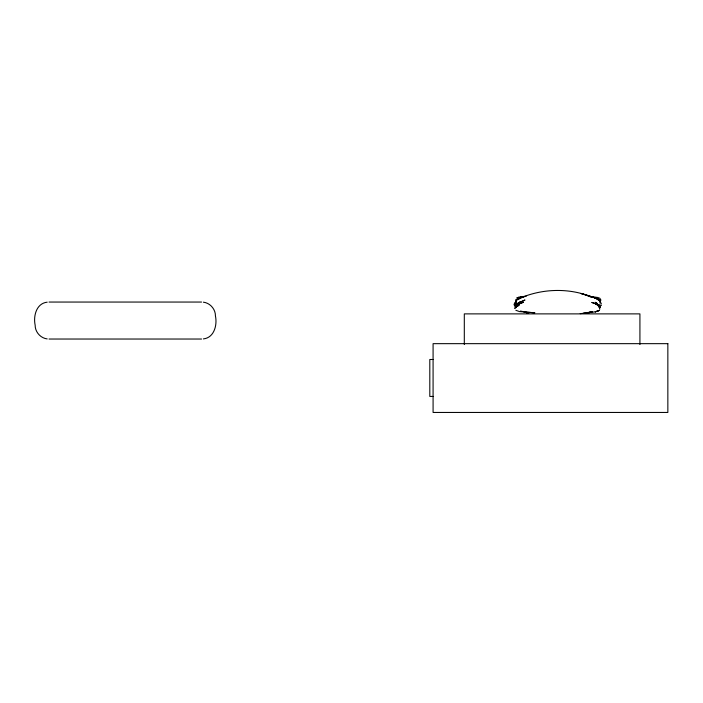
<?xml version="1.0" encoding="UTF-8"?>
<svg xmlns="http://www.w3.org/2000/svg" width="703" height="703" viewBox="0 0 703 703"><rect width="100%" height="100%" fill="white"/><g stroke="black" fill="none" stroke-linecap="round" stroke-linejoin="round"><path stroke-width="1.05" d="M600.687 302.826L599.808 300.893M514.209 304.091L516.52 300.664L516.002 301.587M601.241 305.524L601.496 305.014M515.958 307.211L516.89 305.436L519.245 303.652L516.151 306.042L514.895 308.301L516.151 306.042M515.782 303.819L516.318 302.861L515.325 304.575M599.844 302.009L600.801 300.269M515.65 301.385L516.564 299.733C539.394 288.784 567.022 287.281 590.705 296.552L581.179 293.555L595.942 298.054L599.65 299.988L596.882 298.415L589.975 296.446L596.443 298.09L588.139 296.227M599.527 307.94L600.125 306.903M516.204 300.629L515.325 302.562M518.419 299.118L520.528 297.817L516.538 300.295M517.162 304.812L519.754 302.721L516.046 305.164M599.501 307.606L600.432 306.543M518.234 299.003L519.781 298.054L516.731 299.61M516.564 299.733L523.937 296.692L520.15 297.51L525.334 296.455M515.782 299.548L516.257 299.355M599.448 309.223L599.923 309.021M598.974 310.55L595.327 311.833L598.974 310.55L595.327 311.833L580.221 313.67M516.723 298.028L520.369 296.736L526.178 296.262M517.188 297.835L518.691 297.246M592.453 311.71L587.409 313.292M591.197 311.868L589.325 312.325L591.759 311.886L583.367 313.186M47.206 302.176C36.354 303.327 33.19 316.078 35.15 325.164C35.045 331.921 40.493 338.143 47.206 338.916M203.369 338.916C214.23 337.765 217.394 325.014 215.434 315.919C215.54 309.162 210.083 302.949 203.369 302.176M49.017 302.053L201.559 302.053M49.017 339.031L201.559 339.031M433.083 359.488L429.805 359.488L429.805 396.439L433.083 396.439M525.405 312.114L534.886 312.782L519.526 311.605L515.861 310.295M590.292 296.455L597.831 297.492L599.835 298.283L600.801 299.812L600.362 299.61M523.647 311.701L525.73 312.132M520.466 311.042L522.426 311.464M528.718 313.327L523.788 311.816M527.839 312.923L524.974 312.018L527.988 313.002M592.295 296.903L599.51 299.865M597.374 298.687L596.452 298.292L598.807 299.724M599.562 300.55L595.573 298.046L597.568 299.091L597.137 298.555L598.534 300.269M601.329 303.643L599.914 301.842M597.286 304.021L595.476 302.949L599.132 305.418L600.054 307.185M514.939 305.998L515.853 307.686L515.018 305.752M599.808 308.046C598.543 304.751 594.923 303.265 591.759 302.448L597.286 304.364L598.965 305.541L595.916 303.889L598.235 305.682L599.167 307.466M599.703 304.074L600.38 306.016M514.139 304.751L514.35 305.26M639.923 344.54L639.923 313.881L464.305 313.881L464.305 344.54M515.782 302.316L514.341 304.197L515.782 302.316M518.568 302.879L518.129 303.336L524.992 300.005L518.049 302.967L520.123 302.062L518.568 302.879M517.883 304.118L516.187 305.287L518.823 303.52L517.883 304.118M517.865 305.867L515.861 307.044L519.201 305.093L517.865 305.867M519.253 303.889L518.322 304.294L523.41 302.237L519.253 303.889M667.85 343.662L433.083 343.662L433.083 412.45L667.85 412.45L667.85 343.662M596.698 303.116L595.169 302.29L597.137 303.582L596.698 303.116"/></g></svg>
